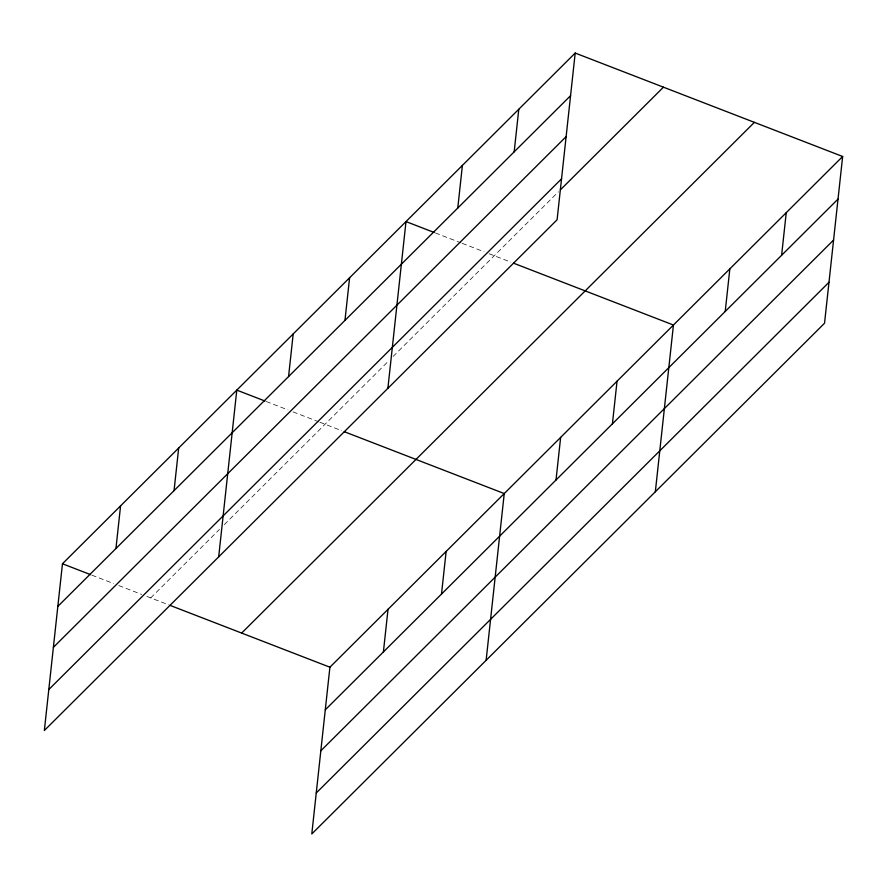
<?xml version="1.0" encoding="UTF-8"?>
<svg xmlns="http://www.w3.org/2000/svg" width="887" height="887" viewBox="0 0 887 887"><rect width="100%" height="100%" fill="white"/><g stroke="black" fill="none" stroke-linecap="round" stroke-linejoin="round"><path stroke-width="0.67" stroke-dasharray="4.43 3.33" d="M150.723 597.905L219.488 529.406M224.333 524.583L389.238 360.333M393.118 356.452L558.433 191.792M435.417 232.971L460.996 242.861M462.282 243.36L484.025 251.764M489.136 253.749L510.901 262.164M266.211 401.501L287.953 409.916M293.076 411.89L318.655 421.791M319.941 422.279L341.706 430.694M91.882 575.153L113.625 583.557M118.747 585.542L141.765 594.445M146.887 596.419L168.652 604.834"/><path stroke-width="1.33" d="M575.197 53.054L62.467 563.766L44.35 730.511L557.091 219.788L575.197 53.054L842.65 156.489L824.533 323.234L311.803 833.946L329.909 667.212L842.65 156.489M115.942 548.51L120.577 505.889M174.052 490.633L178.686 448.002M218.679 556.87L236.796 390.125L264.936 401.013M288.563 376.565L293.198 333.944M344.965 320.395L349.6 277.764M387.885 388.329L406.002 221.584L434.142 232.472M383.395 651.945L388.029 609.325M457.77 208.035L462.393 165.403M441.504 594.068L446.139 551.448M514.172 151.854L518.795 109.234M486.131 660.305L504.248 493.56L344.267 431.692M556.016 480.011L560.651 437.38M612.418 423.831L617.042 381.21M655.338 491.764L673.444 325.03L513.462 263.151M725.222 311.47L729.846 268.85M781.613 255.29L786.248 212.669M57.832 606.398L570.574 95.674M53.386 647.355L566.117 136.631M48.796 689.554L561.538 178.83M560.384 189.862L663.454 87.181M241.652 633.074L754.393 122.351M325.285 709.833L838.015 199.109M320.839 750.79L833.569 240.067M316.249 792.989L828.99 282.277M62.467 563.766L90.607 574.654M169.938 605.333L329.909 667.212"/></g></svg>
